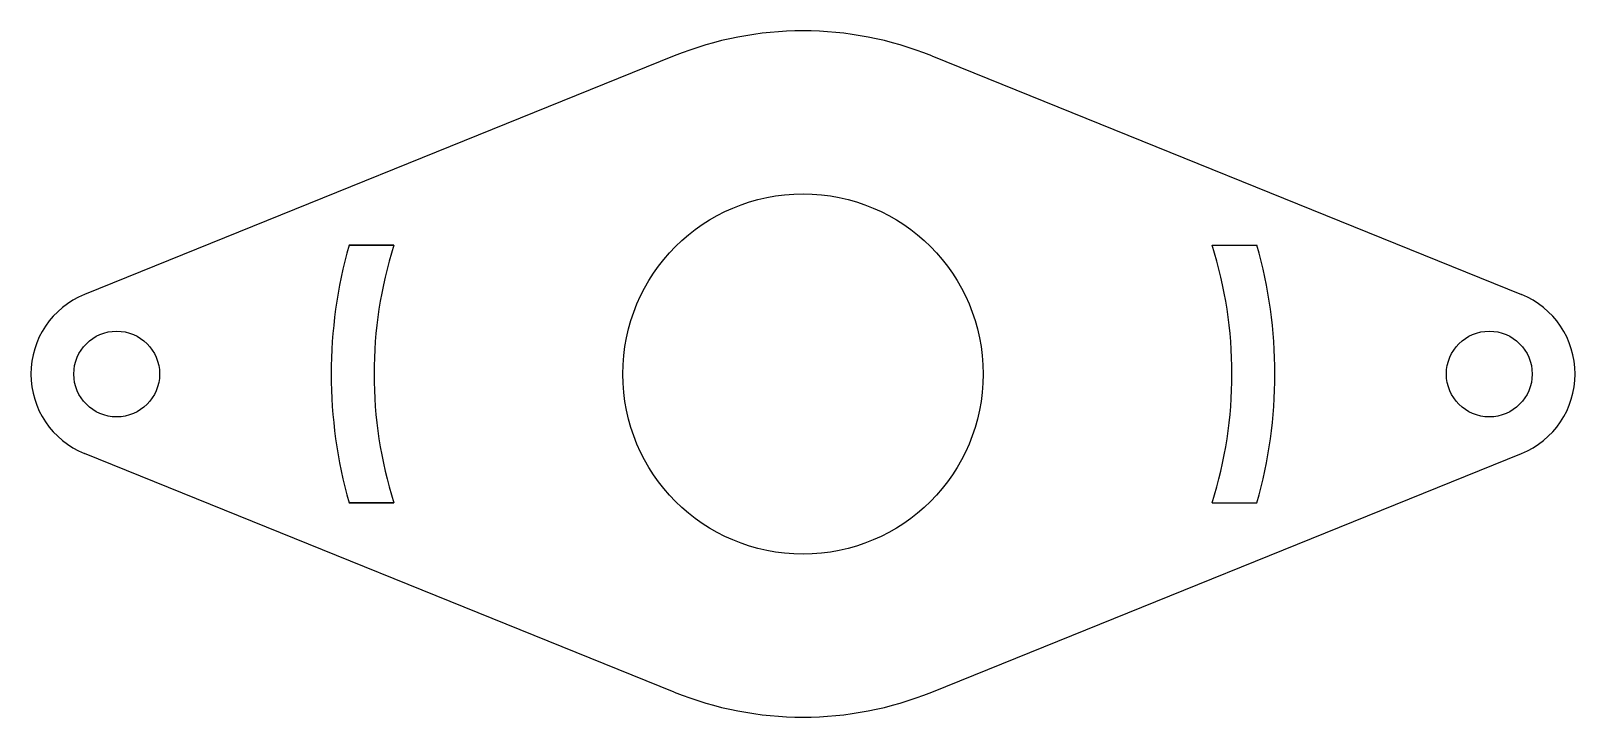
# Model space of a CAD drawing. Header units: millimetres. Extents: x 2767 to 2803, y 1831.6 to 1847.6.
import ezdxf

# ---------------------------------------------------------------- set-up
doc = ezdxf.new("R2010")
doc.units = ezdxf.units.MM

msp = doc.modelspace()

# ---------------------------------------------------------------- linework, layer by layer
for p, q in [((2781.998, 1846.983), (2768.248, 1841.421)), ((2787.998, 1846.983), (2801.748, 1841.421)), ((2775.459, 1842.567), (2774.415, 1842.567)), ((2774.415, 1842.567), (2775.459, 1842.567)), ((2794.537, 1842.567), (2795.581, 1842.567)), ((2781.998, 1832.151), (2768.248, 1837.713)), ((2787.998, 1832.151), (2801.748, 1837.713)), ((2775.459, 1836.567), (2774.415, 1836.567)), ((2774.415, 1836.567), (2775.459, 1836.567)), ((2794.537, 1836.567), (2795.581, 1836.567))]:
    msp.add_line(p, q)
for centre, radius in [((2784.998, 1839.567), 4.2), ((2768.998, 1839.567), 1), ((2800.998, 1839.567), 1)]:
    msp.add_circle(centre, radius)
for centre, radius, start, end in [((2784.998, 1839.567), 8, 67.9757, 112.0243), ((2784.998, 1839.567), 11, 164.1734, 195.8266), ((2784.998, 1839.567), 10, 162.5424, 197.4576), ((2784.998, 1839.567), 10, 342.5424, 17.4576), ((2784.998, 1839.567), 11, 344.1734, 15.8266), ((2768.998, 1839.567), 2, 112.0243, 247.9757), ((2800.998, 1839.567), 2, 292.0243, 67.9757), ((2784.998, 1839.567), 8, 247.9757, 292.0243)]:
    msp.add_arc(centre, radius, start, end)

doc.saveas('drawing.dxf')
